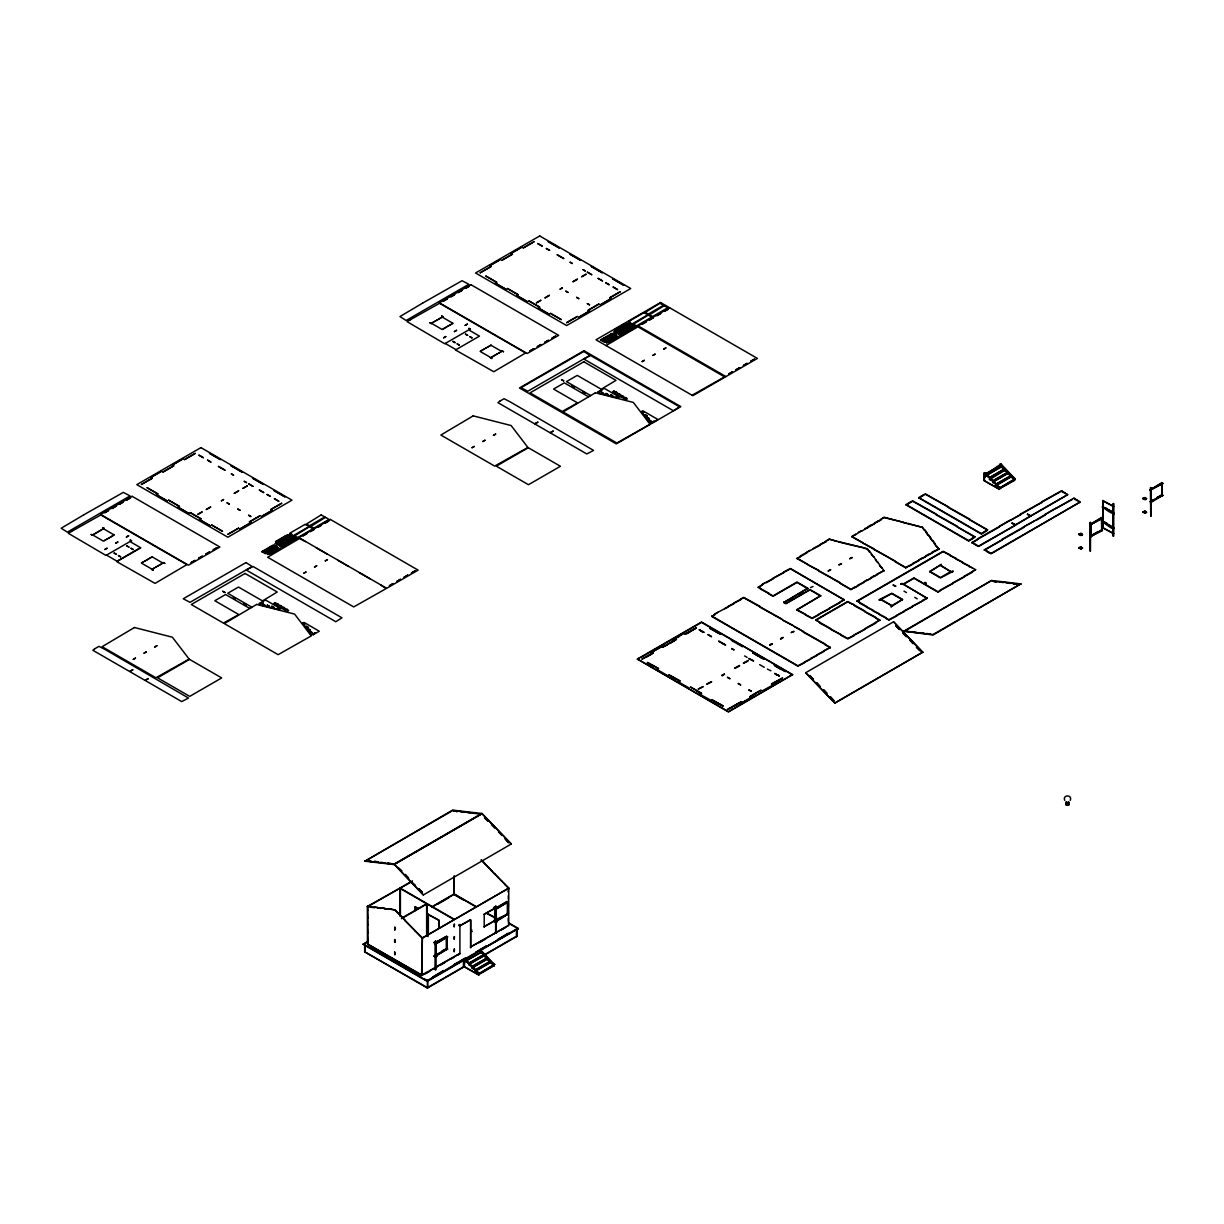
<?xml version="1.0" encoding="UTF-8"?>
<svg xmlns="http://www.w3.org/2000/svg" width="1224" height="1224" viewBox="0 0 1224 1224"><rect width="100%" height="100%" fill="white"/><g stroke="black" fill="none" stroke-linecap="round" stroke-linejoin="round"><path stroke-width="1.5" d="M374.59 907.458L367.338 906.449L367.46 943.995L421.913 975.421L422.357 937.829L415.227 930.944M516.605 935.289L516.605 936.544L516.605 928.71L516.926 936.345L484.796 954.904M840.414 582.838L797.038 558.542L807.06 552.758M800.266 555.926L819.958 545.307M807.809 564.754L818.887 570.415M813.18 548.474L826.414 541.574M822.865 543.257L829.382 538.988L837.139 541.574M818.565 570.965L829.321 576.81M838.731 541.957L846.671 543.93M848.247 544.328L862.721 547.618M840.092 583.389L850.848 589.601L864.404 582.15M851.873 536.785L855.438 534.368L851.873 536.785L895.249 561.082M850.848 589.601L854.398 587.183M858.33 532.318L861.895 530.635L855.438 534.735M857.626 585.317L870.861 578.417M874.808 523.551L861.895 531.017M862.645 542.997L873.722 548.658M864.787 528.584L868.351 527.284M867.311 580.099L877.317 574.699M867.311 548.658L869.346 551.794L867.311 548.658L829.382 539.371M871.396 554.533L873.86 557.18L871.396 554.166M871.243 525.234L881.249 519.833M873.768 576.366L884.065 570.568L876.996 574.133M875.481 560.041L877.945 562.688L875.481 559.659M877.7 521.5L884.218 517.232L903.266 522.327M879.566 565.534L882.03 568.181L879.566 565.167M873.401 549.209L884.156 555.053M903.082 522.572L922.146 527.284L926.644 532.685M894.928 561.632L905.684 567.844L919.239 560.393M905.684 567.844L909.233 565.427M912.461 563.56L925.696 556.66M922.146 558.343L932.153 552.942M922.146 527.284L907.856 523.367M924.196 530.038L922.146 526.917M930.73 538.178L926.231 532.409M928.603 554.61L938.9 549.178L934.402 543.41M934.815 543.686L930.316 537.917M935.059 550.892L938.9 548.811M938.9 549.178L936.436 546.164M1066.655 805.178L1068.812 803.939A1.576 0.903 0 0 1 1068.384 805.163C1062.998 805.882 1069.96 801.858 1068.261 803.633A1.637 0.949 0 0 1 1066.073 803.372A1.637 0.949 0 0 1 1066.67 802.087M494.328 964.436L480.344 949.64L480.451 952.318L484 954.368L484 955.852L468.93 964.558M989.038 473.642L1001.079 466.681C1004.506 467.599 1005.791 472.51 1007.321 471.408M472.28 931.525L471.623 931.143M435.866 956.051L435.04 955.424M495.353 908.193L496.424 909.049L507.991 901.996L507.027 901.43L495.261 908.392L496.424 908.667M496.271 920.448L494.756 921.687L507.991 914.053C500.662 919.102 489.003 925.726 500.417 917.311M1066.181 802.409L1066.701 803.694L1066.181 803.005M1066.808 804.765L1067.389 805.361M1068.935 803.066L1068.598 802.271M1070.266 800.374C1072.744 794.452 1062.218 794.452 1064.696 800.374M1068.843 804.856L1068.231 805.132A1.576 0.903 0 0 1 1066.288 804.994L1066.15 805.01A1.576 0.903 0 0 1 1066.379 803.786L1066.731 803.326M411.708 881.969L415.426 885.319M418.501 889.037L422.234 892.388L418.945 888.578M498.428 831.892L501.84 835.426M508.312 842.693L505.359 838.685L508.847 842.173M827.057 693.197L823.66 689.663M826.613 693.671L823.339 689.846M830.025 697.206L833.743 700.556L830.469 696.747M909.952 640.06L913.471 643.319M916.424 647.312L920.157 650.663L916.868 646.853M511.295 843.994L423.366 894.958L394.266 864.312L482.072 813.623L511.295 843.994L481.828 813.486L452.62 810.104L364.92 861.222L394.143 864.588L482.072 813.623M401.931 870.891L398.213 867.541M404.899 874.9L408.617 878.251L405.343 874.426M387.763 908.805L394.694 910.013L401.809 916.898M405.221 920.433L401.61 916.807M423.366 894.958L394.266 864.312M437.947 965.797L459.903 953.496L421.591 975.62L422.357 937.829M484.49 817.938L488.223 821.289L484.933 817.464M491.421 824.731L495.032 828.357M481.093 860.12L491.62 870.539L484.612 863.379M507.991 891.806L508.756 887.951L491.298 870.723M805.667 672.756L834.89 703.127L805.667 672.756L893.581 621.792L922.804 652.147L834.89 703.127M809.6 675.985L813.333 679.335L810.043 675.526M816.408 683.053L819.82 686.587M816.852 682.594L820.141 686.404M893.581 621.792L922.697 652.438M896.014 626.091L899.732 629.442L896.458 625.632M902.822 633.175L906.219 636.709M903.266 632.701L906.54 636.526M913.028 643.778L909.738 639.968M404.899 920.616L415.426 931.036M492.17 934.861L470.337 947.101L508.649 925.359L508.756 887.951M924.763 582.563L925.13 583.312L925.222 582.532M925.772 583.236L925.772 583.817M1150.269 501.412L1151.233 502.345L1162.8 495.292L1161.836 494.726L1156.879 497.602M471.439 930.225L471.76 929.827M266.174 553.493C269.081 555.084 275.216 548.689 278.383 547.556L266.664 553.202M435.04 943L436.004 943.934L447.571 936.88L446.607 936.314L435.04 943L435.04 943.934M495.353 908.575L507.027 901.813L507.991 902.363M1102.38 518.502L1101.416 517.936L1089.666 524.989L1102.38 518.502L1101.416 517.568L1090.324 524.331M1112.922 514.08C1117.13 514.309 1107.98 509.261 1102.656 506.659C1111.101 514.998 1123.448 517.339 1102.105 506.966M1098.188 531.859L1089.666 537.045L1102.38 530.543L1101.416 529.61M1113.886 528.615L1113.886 527.697L1102.656 521.194C1103.635 522.036 1113.121 531.185 1113.886 527.697M920.203 650.633L916.745 647.129M421.913 938.303L508.649 888.226M442.522 317.276L441.13 317.704M452.635 323.105L451.886 323.916M103.765 528.936L102.372 529.365M113.878 534.766L113.128 535.577M140.515 547.663L117.06 561.204L106.519 555.115M491.222 345.382L489.814 345.811M501.335 351.227L500.57 352.022M152.465 557.042L151.057 557.471M162.578 562.887L161.828 563.683M669.605 307.729L638.132 325.89L725.939 376.579M606.018 345.566L637.842 326.808L724.577 376.885L692.096 395.26M305.495 541.605L299.467 538.499L267.643 557.241L353.721 606.936L386.203 588.56L380.817 585.087M316.251 547.817L327.007 554.028M337.778 560.24L348.534 566.452M359.29 572.664L370.061 578.875M806.723 552.208L809.951 550.341M819.636 544.757L822.865 542.89M826.093 541.023L829.199 539.233M797.038 558.542L800.603 556.492M762.261 584.368L784.079 572.511M773.017 578.156L790.429 568.839L844.239 599.913L790.429 568.471L783.758 571.945M769.039 593.242L758.283 587.413L764.419 583.114M758.283 587.413L762.583 584.919M766.178 582.853L773.338 578.707M714.587 614.111L734.278 603.493M727.5 606.66L740.734 599.76M733.956 602.927L743.641 597.71L781.952 619.084M740.413 599.209L743.641 597.343L760.425 606.66M637.413 659.048L701.551 622.022L792.586 674.577L728.448 711.97L637.413 659.048L728.448 711.603L792.586 674.577M804.551 662.689L797.895 666.162L711.817 616.468L717.815 612.245M637.413 659.415L639.127 658.053M640.779 657.472L701.551 622.389L739.204 644.13M711.817 616.468L714.908 614.678M727.821 607.211L724.593 608.711M760.104 588.836L773.017 595.92L797.023 582.058L807.779 588.27L783.788 602.499L807.779 588.27M969.775 540.411L968.704 541.039L905.959 504.823L910.595 502.513M908.116 503.202L912.752 501.274L957.505 526.366M910.274 501.962L912.752 500.907L936.115 514.019M660.945 647.068L651.398 652.208L662.49 646.18M684.002 633.389L672.925 639.785L683.681 633.206M868.015 526.718L871.243 524.866M874.471 523L877.7 521.133M880.928 519.267L884.034 517.477M905.959 504.823L908.438 503.752M982.505 533.434L981.419 534.062L918.689 497.847L923.324 495.536M920.846 496.225L925.466 494.297L970.234 519.404M923.003 494.986L925.466 493.93L948.707 506.981M651.398 652.208L662.49 645.813M918.689 497.847L921.167 496.791M679.397 636.419L672.925 639.418M642.034 659.231L653.126 653.203M674.638 640.412C639.54 660.532 694.345 628.616 670.033 643.442M685.088 634.384L696.165 627.989L686.939 633.68M642.034 658.864L653.126 652.836M685.088 634.001L696.165 627.989M646.976 656.753L651.581 654.09M666.958 645.216L663.561 646.44M702.148 631.813L699.287 629.779L703.907 632.456M647.419 662.704L658.497 668.732M709.828 627.927L720.921 634.323L709.828 628.294M699.287 629.779L703.907 632.089M984.081 473.137L984.938 473.275L984.938 477.375L984.081 473.137L984.081 480.604L999.258 489.355L999.58 488.055M999.794 464.08L999.794 467.798M984.938 477.375L985.595 472.892L999.58 487.688L995.372 485.255M985.687 474.453L986.345 475.57L1001.4 466.864L1000.972 464.003L1014.971 478.798M768.718 593.808L773.017 596.287L797.023 582.44L807.779 588.652M985.595 473.642L985.595 472.892M986.024 474.254L1000.972 464.003M986.024 473.52L1001.4 464.998M708.222 634.567L711.45 636.801M1001.737 465.564L1001.737 466.313M1001.079 464.814L1001.079 467.048L1004.629 469.098L989.573 477.804L986.559 475.692M1001.951 466.803L1004.093 468.042M707.9 634.751L711.45 636.434M986.238 475.876L989.573 477.437L1004.629 468.731M656.783 669.36L667.86 675.755M647.419 662.337L658.497 668.365M984.081 480.604L999.58 489.172M828.25 571.21L830.408 569.604M839.006 564.998L841.485 563.943M849.67 558.848L852.134 557.792M989.573 478.553L989.252 477.62M828.25 570.843L830.729 569.787M839.006 564.631L841.485 563.576M849.67 558.481L852.134 557.425M1004.965 469.297L1004.307 470.414L1008.194 472.648M990.751 477.865L1004.307 470.031L1007.857 472.082L1007.857 473.581L992.802 482.271M1007.857 472.464L992.802 481.154L989.466 479.609L1005.179 470.154M989.466 479.227L992.802 480.787L1007.857 472.082M992.802 481.904L992.802 480.787M993.98 481.216L1007.536 473.397L1011.085 475.447L1011.085 476.932L996.03 485.637L996.03 484.138L1011.085 475.447M791.637 598.842L789.159 600.265L791.637 599.209M799.93 593.686L802.393 592.63L800.251 594.237M810.548 587.551L813.027 586.495M992.695 482.593L996.03 484.138M1008.408 473.52L1010.55 474.759M718.763 641.407L725.541 644.941L721.992 643.258M799.93 594.053L802.393 592.63M783.788 602.132L785.93 603.371L809.936 589.524L820.692 595.736L796.702 609.965L820.692 595.736M783.788 602.499L785.93 603.753L809.936 589.892L820.692 596.103M760.104 607.211L803.48 631.508M1011.085 475.815L995.709 484.322M1011.422 475.998L1007.536 473.764L1007.536 472.28M997.208 484.566L1010.764 476.748L1014.635 478.982L1000.651 464.202M999.258 488.606L995.387 486.004L999.258 487.871M1011.743 476.564L1015.293 478.982L998.6 488.621L1015.293 478.615M668.947 675.128L680.024 681.156M731.355 640.351L742.478 646.777M999.258 489.355L999.58 487.427M999.258 488.988L1014.314 480.282L1014.314 479.165M935.794 514.585L974.839 536.755L971.611 538.606M948.386 507.532L987.554 529.778L984.326 531.644M739.204 643.763L792.586 674.944M731.677 648.49L734.155 649.913L731.677 648.858M364.92 861.222L452.727 810.533L478.018 813.822M367.338 860.732L371.193 861.344L367.46 861.145M453.752 810.839L457.271 811.65L454.15 810.609M453.874 811.252L457.149 811.237M678.295 681.783L689.387 688.179M668.947 674.761L680.024 680.789M796.702 609.583L805.621 614.372M796.702 609.965L812.078 618.089L829.612 608.711M374.468 861.329L378.002 862.14M460.561 811.619L464.401 812.246M374.146 861.512L377.879 861.711M864.083 581.584L867.311 579.732M870.539 577.866L873.768 575.999M854.719 587.734L857.947 585.883M380.955 862.293L384.795 862.92M783.161 620.522L792.708 625.296M470.766 812.797L467.369 812.415M805.3 614.922L812.078 618.472L818.856 614.922M690.78 687.001L701.551 693.58M744.59 655.942L747.068 657.365M387.763 863.088L391.603 863.7L387.886 863.501M818.535 614.372L840.368 602.514M829.291 608.16L844.239 599.913M840.031 601.963L844.239 599.531M752.867 652.774L763.96 659.17L752.867 652.774L757.488 655.804M769.789 644.742L772.268 643.686L770.11 645.293M780.56 638.53L783.023 637.474L780.881 639.081M791.316 632.686L793.795 631.63M769.789 645.109L772.268 643.686M780.56 638.897L783.023 637.474M791.316 632.318L793.795 631.263M918.918 559.842L922.146 557.976M925.375 556.109L928.603 554.243M931.831 552.376L935.059 550.509M748.889 658.803L753.525 661.098M830.652 628.585L815.704 619.971L847.666 601.519L854.444 605.054M909.554 565.993L912.783 564.126M815.704 620.338L847.666 601.887L851.981 603.998M364.813 860.809L394.036 864.175L481.828 813.486M698.323 688.867L702.943 686.939M706.921 684.262L711.557 681.967M721.992 675.204L724.47 674.149L722.313 675.755M738.087 666.652L734.905 668.12L739.526 665.81M746.701 661.679L743.504 663.148L748.139 660.853M698.323 689.234L702.943 686.572M706.921 683.895L711.557 681.6M721.992 675.572L724.47 674.149M734.905 668.12L739.526 665.443M743.504 663.148L748.139 660.47M748.889 658.42L753.525 660.715M866.638 606.492L857.091 600.969L943.169 551.274L949.824 554.747M819.697 623.016L841.408 634.797M857.091 601.351L943.169 551.642L956.281 558.465M727.699 677.255L729.841 678.861M699.822 694.207L710.899 700.235M690.458 687.184L701.551 693.212M859.86 603.325L873.094 610.225M969.454 539.861L974.074 537.933M973.753 537.367L974.839 536.755M727.377 677.438L729.841 678.494M763.96 658.803L760.563 657.579M905.959 504.441L968.704 540.656L971.933 539.172M982.184 532.884L986.804 530.956M986.483 530.39L987.554 529.778M918.689 497.464L981.419 533.695L984.647 532.195M893.214 585.302L895.693 586.357M759.645 664.632L764.281 667.309M893.214 584.934L895.693 585.99M977.272 539.034L1042.159 502.314M998.799 526.611L1009.555 520.399M1020.265 514.202L1060.015 492.017M1041.838 501.748L1061.422 490.824L1062.493 491.436M976.523 544.802L971.902 542.507L999.121 527.162M900.65 584.368L902.363 583.756M971.902 542.875L977.594 539.585M1020.587 514.769L1009.876 520.582M900.65 584.001L902.363 583.374M971.902 542.507L974.365 543.563M903.22 584.123L927.226 598.352L903.22 584.123L913.991 577.912L937.982 591.773L953.052 583.45M903.22 584.506L913.991 578.279L937.982 592.141L940.139 590.901M1061.422 490.824L1064.65 492.691M1062.172 492.002L1063.58 492.063M880.898 599.133L879.184 600.127L880.898 599.5M941.317 564.249L929.704 571.7L940.46 577.912L953.052 571.394L951.645 572.205L940.46 565.121L929.704 571.7M949.503 555.298L962.737 562.198M1012.034 523.061L1015.583 524.744L1030.654 516.038L1015.583 525.111L1012.034 523.061L1015.262 525.295L978.68 546.042L974.044 544.129M1030.654 516.421L1027.426 514.172L1030.975 515.855L1067.558 494.741L1030.975 515.855M794.254 626.55L824.991 643.931M803.158 632.074L830.377 647.404L817.142 654.687M852.302 603.814L865.077 611.189M892.633 605.895L890.904 606.89L902.532 599.439L891.761 593.227L879.184 599.745M854.123 605.62L875.849 617.416M881.005 599.439L891.761 593.594L902.532 599.806M1064.329 492.874L1066.808 494.297M1064.329 493.241L1065.721 493.303M738.454 683.466L740.612 685.073M1067.558 495.108L1066.808 493.93M976.201 545.369L978.68 546.424L1015.262 525.295M711.986 699.99L723.063 706.019L713.516 700.878M830.331 629.151L847.865 638.53L865.077 629.335M866.317 607.043L879.551 613.943M738.133 683.65L740.612 684.706M767.341 669.084L770.891 670.752M774.394 665.198L785.471 671.593L774.394 665.565M903.985 591.146L906.449 592.569M955.959 559.031L969.194 565.916M1001.905 539.356L1034.509 520.904L1023.417 526.932M1044.944 514.508L1073.892 498.168L1074.963 498.795M988.992 552.146L984.356 549.851L1023.738 527.483M1034.509 520.904L1055.7 508.297M872.773 610.776L886.008 617.676M984.356 550.234L1002.226 539.922M1036.04 520.384L1045.265 515.059M1072.27 499.484L1056.021 508.48M367.46 906.862L412.488 880.867M411.157 882.014L367.659 906.265M984.356 549.851L986.835 550.907M774.716 673.338L779.336 676L774.716 673.705M880.576 598.949L891.761 605.651L902.532 599.439M929.704 571.333L940.46 577.544L951.216 571.333M367.338 906.449L371.071 906.663M1073.892 498.168L1077.12 500.035M864.756 611.755L879.826 620.078L864.756 628.784M1074.641 499.346L1079.262 501.274M951.323 572.006L953.052 571.011M748.889 690.229L751.368 690.917M962.416 562.749L975.65 569.65L963.594 576.611M986.513 551.473L991.134 553.401L1080.027 502.085L991.134 553.768L988.671 552.712M367.781 906.678L368.103 910.442M841.087 635.363L847.865 638.897L854.321 635.547M1076.799 500.585L1078.191 500.647M400.064 892.893L399.743 895.555M374.146 907.229L381.398 908.254M779.336 675.633L776.154 674.531M914.741 597.358L917.22 598.781M879.23 614.509L888.915 619.726L904.459 611.495M711.817 616.085L797.895 665.795L811.007 658.971M804.229 662.138L817.464 655.238M810.686 658.405L823.92 651.505M823.599 650.954L830.377 647.404M854 634.996L875.849 623.123M875.512 622.572L879.826 620.078M739.526 702.714C704.427 722.848 759.217 690.933 734.92 705.758M754.902 694.222C738.133 703.219 770.63 684.139 757.977 692.447M771.487 684.262L782.564 678.234M749.96 696.686L761.053 690.29M771.487 683.895L782.564 677.866M968.873 566.482L972.422 567.783M380.955 908.024L388.207 909.034M731.845 707.533L728.448 708.742M773.354 683.573L777.959 680.911M367.781 910.625L368.103 917.893M740.612 703.341L751.827 697.236L740.933 703.892M762.2 690.872L773.216 684.889M740.612 703.708L751.827 697.236M896.764 615.182L912.155 607.043M904.138 610.929L922.911 600.831M911.834 606.492L927.226 598.352M922.59 600.28L927.226 597.985M939.818 590.335L963.915 577.162M952.731 582.884L972.529 572.205M972.208 571.639L975.65 569.65M885.686 618.227L888.915 620.094L897.1 615.749M391.16 909.202L395.015 909.814L422.035 938.028M399.743 905.469L399.743 907.963M1102.763 500.631L1113.626 506.537L1102.763 500.631L1102.763 527.728L1113.626 533.618L1102.763 527.728M367.781 918.092L368.103 925.359M453.874 879.199L454.196 894.285M367.781 925.543L368.103 932.81M1105.119 507.715L1107.276 508.954M1113.09 503.615L1113.412 536.357L1113.733 503.615M415.135 910.595L415.135 906.908L418.532 908.483M402.681 917.602L426.641 903.756L426.641 935.916M401.396 918.704L426.962 903.939L426.962 936.1M1109.434 510.194L1111.576 511.448M1090.003 522.526L1090.324 551.167L1090.645 522.526M1150.422 487.672L1150.744 516.314L1151.065 487.672M367.781 932.994L368.103 940.261M903.786 631.186L991.593 580.497L1020.816 583.863L933.116 634.981L903.786 631.186L933.009 634.552L1020.816 583.863M903.893 631.599L991.593 580.497M1161.836 482.684L1150.086 490.12L1162.8 483.618L1161.836 482.684L1162.157 495.659L1162.157 483.235L1160.75 484.046M365.318 951.813L364.66 944.362L364.66 951.813L427.727 987.845L427.727 981.633L363.161 944.362L368.118 941.118M363.161 944.362L368.118 941.501M992.725 581.216L996.566 581.844L993.123 580.987M1096.031 521.409L1090.003 524.897L1102.38 518.119M1096.352 521.225L1101.738 518.119L1101.738 530.543L1101.416 517.568M1153.543 488.208L1150.162 489.829L1161.836 483.052L1162.8 483.618M1154.293 487.779L1157.843 485.729M1158.608 485.285L1160 484.474M906.311 631.11L910.166 631.722M1162.8 483.235L1150.422 490.013L1151.233 489.921M395.015 929.827L394.694 927.149M394.694 930.041L395.015 927.348M427.298 908.728L427.298 911.207M367.46 943.995L421.913 975.054M433.112 906.081L454.196 893.918L476.044 906.525M1113.412 513.239L1112.922 513.713M367.781 944.178L367.781 940.445M431.904 907.168L454.517 894.101M438.054 903.985L448.81 897.773M1078.711 534.582L1080.746 533.404L1082.475 534.398L1081.067 535.577L1078.711 534.215L1081.282 533.343M364.982 946.657L364.982 944.546M1078.711 534.215L1081.067 535.209L1082.475 534.398M1102.105 521.883L1114.07 528.232L1112.922 528.248M1142.757 498.765L1144.792 497.587L1146.521 498.581L1145.129 499.759L1142.757 498.398L1145.343 497.525M1142.757 498.398L1145.129 499.392L1146.521 498.581M913.119 631.89L916.975 632.517M999.534 582.012L1003.374 582.624M364.982 949.151L364.982 947.039M1105.119 522.25L1107.276 523.49M428.048 936.528L428.048 914.359L439.125 920.387L439.125 927.777M920.05 633.099L923.768 633.298M1006.342 582.792L1010.183 583.42M1098.112 531.522L1089.727 536.372L1090.813 537.229M1100.33 530.604L1099.259 531.598M1153.574 499.882L1150.162 501.886L1162.8 495.292M1157.522 497.587L1161.836 495.108L1162.8 495.659M919.928 632.67L923.661 632.885M1090.645 536.204L1101.738 530.176M1151.065 501.32L1162.157 495.292M1102.38 530.176L1090.324 536.387M395.015 942.128L394.694 939.466M427.298 921.014L427.298 923.493M926.736 633.466L930.577 634.078M1013.258 583.986L1020.923 584.276M380.266 953.374L377.145 951.201L388.36 957.673M1078.711 548.123L1080.746 546.944L1082.475 547.939L1081.067 549.117L1078.711 547.755L1081.282 546.883M1113.412 527.789L1112.448 527.972M1016.547 583.97L1013.135 583.573M1078.711 547.755L1081.067 548.75L1082.475 547.939M1142.757 512.305L1144.792 511.127L1146.521 512.122L1145.129 513.3L1142.757 511.938L1145.343 511.066M1142.757 511.938L1145.129 512.933L1146.521 512.122M428.048 914.359L439.125 920.387M395.015 954.552L394.694 951.874M427.298 933.422L427.298 935.916M377.145 951.201L388.36 957.306M389.308 956.969L398.534 962.294M476.044 906.908L453.874 894.101M834.998 702.851L922.804 652.147M454.517 924.304L454.196 926.996L454.196 924.105M508.312 895.723L508.312 899.074M458.709 925.222L460.117 924.426L458.709 925.604M470.337 919.76L459.566 925.971L470.659 919.943L470.659 947.651L470.659 919.943M493.578 907.458L496.164 906.586M435.193 969.745L435.53 941.103L435.851 969.745M495.628 906.433L496.271 932.994M447.571 936.88L435.53 943.842L434.015 942.465L435.851 941.287M496.271 906.433L494.113 908.147M435.744 941.853L434.336 943.031L435.744 942.22M496.164 906.969L494.756 907.78L494.649 920.632L483.893 926.843L500.57 917.587M398.733 963.655C432.837 983.316 377.298 951.308 407.898 969.331M436.738 941.639L446.286 936.498L446.286 948.937M493.119 909.095L483.893 914.42L494.97 908.392L494.649 920.632M494.756 908.147L496.164 907.336M447.571 937.247L446.607 936.697L434.857 943.383L441.221 940.17M441.543 939.986L446.928 936.88L446.928 949.304L446.607 936.314M495.628 908.759L498.734 906.969M499.499 906.525L505.191 903.236M505.956 902.807L507.348 901.996L507.348 914.42L502.069 916.73M507.991 901.996L495.95 908.958L494.435 907.581L496.271 908.759M508.312 903.174L508.312 906.525M454.517 936.727L454.196 939.389L454.196 936.544M508.312 910.625L508.312 913.991M441.65 951.232L444.955 949.319M410.836 969.408L420.046 974.732M435.193 954.949L436.922 956.082L435.53 957.26L434.015 956.005L440.15 952.838M445.536 949.365L441.221 952.226M435.851 955.332L434.336 956.571L447.571 948.937L436.004 955.975M435.851 954.949L446.928 948.937M496.271 920.066L507.348 914.053M436.922 956.082L435.53 956.877L434.015 956.005M497.342 921.198L494.435 921.504L495.95 922.376L497.342 921.565L495.842 920.326M454.517 949.151L454.196 951.813L454.196 948.967M508.312 918.092L508.312 921.442M421.591 975.237L428.002 971.535M429.44 970.709L437.136 966.639L433.908 968.873M496.271 932.122L493.043 934.356L508.649 925.359M425.462 973.753L429.762 971.259M440.533 965.048L444.832 962.569M451.289 958.836L454.15 957.183M457.745 955.118L459.903 953.863L459.903 926.155M479.273 942.694L485.714 938.961M500.891 930.194L505.191 927.716M443.868 970.709L432.776 977.104L443.547 970.525M454.303 964.68L465.38 958.285L459.229 962.202M486.907 945.861L475.769 952.287L486.586 945.662M508.419 933.438L497.342 939.833L508.098 933.239M454.303 964.313L465.38 958.285M433.097 977.288L427.406 980.577L423.871 978.542M436.172 975.513L439.248 973.738M443.868 971.076L454.624 964.497M480.726 949.793L485.362 947.116M486.907 946.229L516.926 928.894M464.952 959.279L427.298 981.021L363.161 943.995M464.952 958.897L518.333 928.465L465.38 959.157L465.701 960.825M427.298 981.388L464.952 959.647L464.952 958.53L478.936 973.309L475.065 970.326M464.952 959.647L464.309 966.731L427.406 988.043L427.406 980.21L427.406 981.449M516.605 929.949L516.605 928.71M465.059 960.09L465.701 959.341M481.093 951.201L481.093 951.935M466.895 960.151L480.772 952.501L465.701 961.207M465.931 961.33L468.93 963.059L484 954.368M481.307 952.44L483.465 954.062L480.451 952.318M483.465 953.68L484 954.735L468.93 963.441L465.931 961.697M516.605 932.443L516.605 930.316M463.452 958.774L463.452 966.241L478.936 974.809L478.936 973.692M468.93 964.175L468.93 963.059M427.406 987.661L463.988 966.547L463.988 959.096M484.322 954.919L483.679 956.036L487.55 958.285M486.066 953.802L516.283 936.345M470.123 963.502L483.679 955.669L487.228 957.719L487.443 959.341M468.823 964.864L472.158 966.424L487.228 957.719M484.536 955.791L486.693 957.03M471.515 967.159L472.158 966.424M487.228 958.086L471.837 966.608M473.351 966.853L486.907 959.019L490.457 961.069L490.457 962.569L475.386 971.259M472.158 967.909L487.228 959.218M490.457 961.452L475.386 970.142L472.372 968.031M490.457 961.069L475.386 969.775L472.051 968.215M489.921 960.396L487.764 959.142M490.778 961.636L486.907 959.402L486.907 957.902M476.58 970.204L490.136 962.385L494.006 964.619L480.022 950.574M478.615 974.243L474.744 971.642L478.615 973.493M491.099 962.186L494.649 964.619L477.972 974.243L494.649 964.237M492.079 963.869L490.136 962.753M478.936 974.809L478.936 973.065M491.849 966.608L478.293 974.426L478.293 973.309M478.615 974.625L493.685 965.92L493.364 964.619L493.685 965.92M1113.748 514.141L1113.886 513.147M1150.744 501.503L1151.233 501.962M1067.879 805.377L1067.879 804.596M495.95 933.055L495.95 906.25M1067.864 803.633L1067.481 803.694A1.561 0.903 1 0 1 1065.966 802.546L1066.043 802.577M495.858 908.208L496.592 920.264M1003.252 582.211L993.169 581.446M1004.491 582.379L1011.804 583.221M374.468 907.045L377.879 907.443M381.276 907.841L384.688 908.223M388.084 908.621L391.481 909.019M370.872 907.259L374.269 907.657M377.665 908.04L381.077 908.438M384.474 908.835L387.886 909.218M497.342 921.565L495.276 920.723L496.424 921.091M884.218 517.614L896.917 520.751M898.324 521.011L906.449 523.107M864.129 548.245L867.311 549.041M1068.812 802.439L1068.843 802.454A1.637 0.949 0 0 1 1068.292 803.724L1068.261 802.118M1066.701 805.208L1066.119 803.357M1150.744 489.447L1151.386 501.503M1145.021 498.092L1146.521 498.948M1145.021 511.632L1146.521 512.504M1066.486 494.113L1067.558 494.741M1078.941 501.457L1080.027 502.085M1078.941 501.825L1080.027 502.452M1102.105 521.516L1112.876 527.728M1011.422 476.748L1015.293 478.982M1013.992 478.982L1014.635 480.481L1014.971 479.165M1101.416 529.992L1102.38 530.543M1014.314 480.282L998.937 488.804L998.937 487.688M1080.96 533.894L1082.475 534.766M995.387 486.004L999.258 488.238M1027.426 514.172L1030.654 516.038M1080.96 547.449L1082.475 548.321M969.913 519.955L987.554 530.145M957.183 526.932L974.839 537.122M940.46 565.488L951.645 572.205M851.873 536.418L862.645 542.63M884.478 555.237L905.684 567.477M440.043 318.332L438.972 318.944M450.814 324.544L449.728 325.156M488.743 346.438L487.657 347.065M499.499 352.65L498.428 353.277M437.901 319.571L436.815 320.183M448.657 325.783L447.586 326.41M486.586 347.677L485.515 348.305M497.342 353.889L496.271 354.516M435.744 320.81L434.673 321.438M446.5 327.022L445.429 327.649M484.444 348.917L483.358 349.544M495.2 355.144L494.113 355.756M433.587 322.05L432.516 322.677M444.358 328.262L443.272 328.889M482.287 350.171L481.216 350.783M493.043 356.383L491.972 356.995M445.261 343.454L455.818 349.544M881.005 599.806L891.761 605.651M797.038 558.175L807.809 564.386M829.643 576.994L850.848 589.234M857.091 600.969L860.181 602.759M875.512 617.967L879.826 620.446M815.704 619.971L820.019 622.45M758.283 587.03L760.425 588.27M824.67 644.497L830.377 647.787M711.374 629.182L719.054 633.619M775.924 666.453L780.545 669.115M718.763 641.024L725.541 644.941M748.889 689.862L751.368 691.285M711.986 699.608L723.063 706.019M648.949 663.592L653.57 666.254M672.022 676.903L676.627 679.58M696.609 691.116L701.23 693.396M101.301 529.992L100.215 530.604M112.057 536.204L110.986 536.816M149.986 558.098L148.915 558.725M160.742 564.31L159.671 564.937M99.144 531.231L98.073 531.843M109.9 537.443L108.829 538.055M147.829 559.337L146.758 559.965M158.6 565.549L157.513 566.177M96.987 532.471L95.916 533.098M107.758 538.682L106.672 539.31M145.687 560.577L144.6 561.204M156.442 566.788L155.371 567.416M94.845 533.71L93.758 534.337M105.601 539.922L104.53 540.549M143.529 561.831L142.458 562.443M154.285 568.043L153.214 568.655M508.312 888.41L422.234 938.12M507.348 902.363L507.027 901.43M507.027 913.486L508.312 914.359M507.027 913.854L507.991 914.42M508.465 922.774L518.333 928.465M508.465 923.141L518.333 928.832M494.481 917.174L486.8 913.119M495.705 918.26L486.479 913.303M463.422 899.992L454.196 894.668L454.196 875.65M454.196 919.285L400.386 888.226L400.386 914.588M453.874 919.469L400.064 888.41L400.064 916.424M415.135 906.908L418.21 908.682M490.778 962.385L494.649 964.619M435.423 941.654L437.243 942.847L435.423 942.036M446.607 948.371L447.571 948.937M446.607 948.738L447.571 949.304M434.015 942.465L436.172 943.459L436.172 955.148M474.744 971.642L478.615 973.876M463.452 966.241L478.615 974.993M367.781 944.546L378.553 950.757M371.071 948.064L374.1 949.809M383.372 955.164L388.039 957.489M389.569 958.744L397.203 963.15M409.428 970.204L420.658 976.691M364.66 951.813L427.406 988.043M985.259 473.076L999.258 487.626M896.335 625.908L899.732 629.442M896.136 625.816L899.533 629.35M916.546 647.037L919.958 650.571M809.921 675.801L813.333 679.335M830.346 697.022L833.743 700.556M809.722 675.709L813.134 679.244M830.147 696.93L833.544 700.465M484.612 817.663L488.223 821.289M505.038 838.868L508.649 842.51M481.414 859.936L484.826 863.471M495.032 874.074L498.428 877.623M501.84 881.158L505.237 884.692M491.421 870.448L494.833 873.982M498.229 877.531L501.626 881.066M505.038 884.6L508.434 888.134M405.022 874.609L408.617 878.251M418.623 888.762L422.234 892.388M478.615 973.248L464.63 959.463M924.61 529.564L926.644 532.302M928.695 535.056L930.73 537.81M932.78 540.564L934.815 543.303M926.231 532.777L928.266 535.531M930.316 538.285L932.351 541.039M934.402 543.777L936.436 546.531M869.774 551.305L871.809 554.441M873.86 556.813L875.894 559.934M877.945 562.306L879.98 565.442M882.03 567.814L884.065 570.935M1150.744 487.489L1150.744 516.314M1113.412 503.431L1113.412 536.357M1103.084 500.448L1103.084 527.529M1090.966 524.713L1090.966 536.387M1090.324 522.342L1090.324 551.167M1013.028 478.048L1010.764 477.115L1010.764 475.631M986.345 473.703L986.345 475.57M984.402 472.954L984.402 480.405M516.605 932.81L516.605 934.922M495.628 906.28L495.628 932.994M494.328 964.803L494.006 966.103L494.006 964.986M484.214 914.603L484.214 927.027M480.665 950.206L480.772 952.501M438.804 920.57L438.804 927.96M435.53 941.103L435.53 969.561M428.369 914.175L428.369 934.493M415.456 906.709L415.456 910.411M394.694 952.257L394.694 954.735M364.982 949.518L364.982 951.629M1068.873 802.164A1.607 0.933 0 0 1 1068.277 803.434A1.607 0.933 0 0 1 1066.089 803.097A1.607 0.933 0 0 1 1066.685 801.827M394.694 939.833L394.694 942.312L394.694 939.833M267.765 554.457L271.866 553.508L280.158 548.352L267.827 554.365M274.36 545.307L262.594 552.269L261.63 551.703L273.197 545.032L274.36 545.307M275.92 545.919L264.139 552.881L263.175 552.33L274.742 545.644L275.92 545.919M277.251 546.73L265.486 553.692L264.522 553.126L276.089 546.455L277.251 546.73M288.237 535.194L276.471 542.14L275.507 541.589L287.074 534.903L288.237 535.194M604.748 342.001L608.848 341.052L617.141 335.896L604.824 341.909M606.523 342.797L610.623 341.848L618.916 336.692L606.523 342.797M613.117 333.647L601.351 340.609L600.387 340.043L611.954 333.372L613.117 333.647M614.662 334.259L602.897 341.221L601.933 340.67L613.499 333.984L614.662 334.259M616.009 335.07L604.243 342.032L603.279 341.465L614.846 334.795L616.009 335.07M626.994 323.534L615.228 330.495L614.264 329.929L625.831 323.243L626.994 323.534M134.441 627.514L102.112 646.7L155.907 677.759L189.139 659.093L172.37 637.199L134.441 627.514M256.658 604.427L224.329 623.613L278.139 654.672L311.279 635.899L294.602 614.096L256.658 604.427M473.198 415.854L440.869 435.04L494.664 466.099L527.881 447.433L511.127 425.539L473.198 415.854M595.415 392.766L563.086 411.952L616.881 443.012L650.036 424.238L633.343 402.436L595.415 392.766M422.555 303.154L399.957 316.572L406.093 320.489L468.823 284.274L462.045 280.724L422.555 303.154M539.707 235.957L475.57 272.983L566.605 325.553L630.743 288.512L539.707 235.957M500.325 259.565L489.554 265.776L500.325 259.565M521.837 247.141L511.081 253.353L521.837 247.141M490.962 266.587L480.206 272.799L490.962 266.587M512.489 254.164L501.718 260.375L512.489 254.164M534.001 241.74L523.245 247.952L534.001 241.74M537.764 243.545L542.079 246.024L537.764 243.545M410.3 319.785L407.072 321.652L444.725 343.76L468.731 329.914L479.487 336.126L455.496 349.972L493.792 371.729L525.632 352.971L439.538 303.277L410.3 319.785M470.858 284.641L439.385 302.818L527.192 353.507L558.664 335.345L470.858 284.641M485.897 276.089L496.669 282.3L485.897 276.089M447.25 298.885L443.578 301.012L447.25 298.885M454.578 294.663L450.922 296.774L454.578 294.663M461.907 290.425L458.25 292.551L461.907 290.425M469.236 286.202L465.579 288.313L469.236 286.202M548.321 241.679L559.077 247.891L548.321 241.679M83.798 514.814L61.2 528.232L67.335 532.149L130.065 495.919L123.287 492.385L83.798 514.814M200.95 447.617L136.813 484.643L227.848 537.198L291.985 500.172L200.95 447.617M546.378 248.518L549.607 250.369L546.378 248.518M161.568 471.225L150.812 477.437L161.568 471.225M183.095 458.801L172.324 465.013L183.095 458.801M152.204 478.247L141.448 484.459L152.204 478.247M173.732 465.824L162.96 472.036L173.732 465.824M195.243 453.4L184.487 459.612L195.243 453.4M495.261 283.111L506.032 289.323L495.261 283.111M199.007 455.206L203.322 457.684L199.007 455.206M429.93 322.799L431.338 323.61L429.93 322.799M441.665 316.022L443.057 316.832L441.665 316.022M132.1 496.301L100.628 514.478L188.435 565.167L219.907 547.006L132.1 496.301M442.201 317.077L431.445 323.304L442.201 329.516L452.957 323.304L442.201 317.077M71.543 531.446L68.314 533.312L105.968 555.421L129.974 541.574L140.729 547.786L116.739 561.632L155.05 583.389L186.874 564.631L100.781 514.937L71.543 531.446M147.155 487.749L157.911 493.961L147.155 487.749M108.492 510.546L104.836 512.672L108.492 510.546M115.821 506.323L112.164 508.434L115.821 506.323M123.15 502.085L119.493 504.212L123.15 502.085M130.478 497.862L126.822 499.973L130.478 497.862M209.564 453.339L220.32 459.551L209.564 453.339M557.241 254.791L563.698 258.509L557.241 254.791M207.621 460.163L210.849 462.029L207.621 460.163M507.424 288.512L518.18 294.739L507.424 288.512M569.833 254.102L580.65 260.345L569.833 254.102M156.504 494.771L167.275 500.983L156.504 494.771M91.173 534.46L92.58 535.271L91.173 534.46M102.908 527.682L104.3 528.493L102.908 527.682M103.443 528.737L92.687 534.949L103.443 541.161L114.199 534.949L103.443 528.737M570.154 262.242L572.312 263.481L570.154 262.242M218.484 466.451L224.941 470.169L218.484 466.451M445.796 336.569L443.654 337.809L445.796 336.569M456.567 330.342L454.41 331.597L456.567 330.342M467.323 324.13L465.181 325.385L467.323 324.13M516.788 295.535L527.544 301.747L516.788 295.535M168.667 500.172L179.423 506.384L168.667 500.172M231.076 465.763L241.893 472.005L231.076 465.763M468.945 328.43L470.337 329.225L468.945 328.43M452.911 341.404L455.053 342.643L452.911 341.404M465.502 334.137L467.644 335.376L465.502 334.137M528.952 300.951L539.707 307.163L528.952 300.951M583.068 269.693L585.225 270.932L583.068 269.693M231.397 473.902L233.555 475.142L231.397 473.902M457.21 343.898L459.367 345.137L457.21 343.898M469.802 336.615L471.959 337.87L469.802 336.615M591.36 266.526L602.116 272.738L591.36 266.526M107.039 548.23L104.897 549.469L107.039 548.23M117.81 542.003L115.653 543.257L117.81 542.003M128.566 535.791L126.424 537.03L128.566 535.791M178.031 507.195L188.787 513.407L178.031 507.195M587.367 272.187L591.682 274.666L587.367 272.187M540.779 300.324L536.479 302.802L540.779 300.324M549.392 295.351L545.093 297.845L549.392 295.351M562.306 287.9L560.148 289.139L562.306 287.9M577.361 279.194L573.062 281.688L577.361 279.194M585.975 274.237L581.675 276.716L585.975 274.237M130.188 540.075L131.58 540.886L130.188 540.075M565.855 291.19L568.013 292.429L565.855 291.19M538.3 307.958L549.071 314.17L538.3 307.958M114.153 553.064L116.311 554.304L114.153 553.064M126.745 545.797L128.903 547.036L126.745 545.797M190.194 512.611L200.95 518.823L190.194 512.611M244.31 481.353L246.468 482.593L244.31 481.353M598.138 278.399L602.438 280.877L598.138 278.399M118.453 555.543L120.61 556.798L118.453 555.543M131.044 548.276L133.202 549.53L131.044 548.276M252.603 478.186L263.359 484.398L252.603 478.186M248.625 483.847L252.924 486.326L248.625 483.847M202.021 511.984L197.722 514.462L202.021 511.984M210.635 507.011L206.336 509.49L210.635 507.011M223.548 499.56L221.391 500.8L223.548 499.56M238.619 490.855L234.304 493.349L238.619 490.855M247.217 485.897L242.918 488.376L247.217 485.897M490.885 345.199L480.129 351.41L490.885 357.622L501.656 351.41L490.885 345.199M576.611 297.401L578.768 298.641L576.611 297.401M550.463 313.375L561.219 319.586L550.463 313.375M605.834 282.836L609.062 284.702L605.834 282.836M612.872 278.95L623.643 285.161L612.872 278.95M227.098 502.85L229.255 504.089L227.098 502.85M199.558 519.619L210.314 525.83L199.558 519.619M259.381 490.059L263.68 492.538L259.381 490.059M490.35 357.683L491.757 358.494L490.35 357.683M502.085 350.906L503.477 351.716L502.085 350.906M613.193 287.089L617.508 289.583L613.193 287.089M587.367 303.613L589.524 304.853L587.367 303.613M152.143 556.859L141.372 563.071L152.143 569.282L162.899 563.071L152.143 556.859M237.854 509.062L240.011 510.301L237.854 509.062M211.706 525.035L222.477 531.247L211.706 525.035M267.077 494.496L270.305 496.363L267.077 494.496M274.115 490.61L284.886 496.822L274.115 490.61M577.361 316.481L566.605 322.692L577.361 316.481M598.888 304.057L588.132 310.269L598.888 304.057M620.415 291.633L609.644 297.845L620.415 291.633M589.662 310.988L578.768 317.276L589.662 310.988M611.051 298.641L600.357 304.822L611.051 298.641M151.592 569.344L153 570.154L151.592 569.344M163.328 562.566L164.735 563.377L163.328 562.566M533.664 348.779L529.992 350.89L533.664 348.779M540.993 344.541L537.321 346.667L540.993 344.541M548.321 340.318L544.649 342.429L548.321 340.318M555.65 336.08L551.978 338.207L555.65 336.08M274.451 498.749L278.751 501.228L274.451 498.749M248.625 515.273L250.767 516.513L248.625 515.273M238.619 528.141L227.848 534.352L238.619 528.141M260.131 515.717L249.375 521.929L260.131 515.717M281.658 503.278L270.887 509.49L281.658 503.278M250.905 522.648L240.011 528.936L250.905 522.648M272.294 510.301L261.599 516.482L272.294 510.301M194.907 560.439L191.235 562.55L194.907 560.439M202.235 556.201L198.563 558.328L202.235 556.201M209.564 551.978L205.892 554.089L209.564 551.978M216.893 547.74L213.221 549.867L216.893 547.74M660.562 302.512L595.996 339.782L692.845 395.689L757.411 358.418L660.562 302.512M643.732 312.778L628.677 321.484L630.605 322.601L628.356 322.034L631.905 324.085L648.261 314.644L643.732 312.778M659.935 303.261L645.079 312.457L648.414 314.017L663.485 305.312L659.935 303.261M615.978 329.302L614.907 329.929L615.978 329.302M618.135 328.063L617.049 328.69L618.135 328.063M620.277 326.823L619.206 327.451L620.277 326.823M622.435 325.584L621.364 326.196L622.435 325.584M624.592 324.345L623.506 324.957L624.592 324.345M628.83 323.075L613.76 332.148L629.794 323.641L628.83 323.075M602.101 339.43L601.03 340.043L602.101 339.43M604.258 338.176L603.187 338.803L604.258 338.176M606.416 336.937L605.329 337.564L606.416 336.937M608.558 335.697L607.486 336.325L608.558 335.697M610.715 334.458L609.644 335.07L610.715 334.458M584.016 350.707L519.45 387.977L616.299 443.899L680.85 406.628L584.016 350.707M630.238 323.962L615.182 333.02L631.217 324.513L630.238 323.962M583.772 351.456L521.026 387.687L527.804 391.221L589.907 355.373L583.772 351.456M603.662 340.043L602.575 340.67L603.662 340.043M605.803 338.803L604.732 339.415L605.803 338.803M607.961 337.564L606.89 338.176L607.961 337.564M610.118 336.309L609.032 336.937L610.118 336.309M612.26 335.07L611.189 335.697L612.26 335.07M664.25 305.679L649.393 314.874L652.729 316.435L667.799 307.729L664.25 305.679M631.844 324.666L616.774 333.739L632.808 325.217L631.844 324.666M648.154 315.073L633.313 324.268L636.648 325.813L651.719 317.123L648.154 315.073M499.744 401.212L497.923 402.635L534.506 423.764L538.055 422.081L534.827 423.948L549.897 432.638L553.447 430.97L550.219 432.822L586.801 453.951L593.579 450.417L510.087 401.824L504.058 398.718L499.744 401.212M604.993 340.853L603.922 341.465L604.993 340.853M607.15 339.599L606.079 340.226L607.15 339.599M609.307 338.36L608.221 338.987L609.307 338.36M611.449 337.12L610.378 337.748L611.449 337.12M613.606 335.881L612.536 336.493L613.606 335.881M633.175 325.4L618.426 334.657L619.726 335.039L634.782 326.334L633.175 325.4M635.134 326.716L620.078 335.789L636.113 327.282L635.134 326.716M645.997 321.973L642.325 324.085L645.997 321.973M653.325 317.735L649.653 319.862L653.325 317.735M660.654 313.512L656.997 315.624L660.654 313.512M667.983 309.274L664.326 311.386L667.983 309.274M584.934 358.448L583.863 359.06L673.384 410.759L679.519 406.842L590.641 355.526L584.934 358.448M583.833 361.799L530.038 392.858L562.183 411.432L577.575 402.91L553.569 389.064L564.341 382.852L588.331 396.698L590.488 395.459L566.482 381.613L577.254 375.401L601.244 389.247L615.993 380.358L583.833 361.799M321.178 514.922L306.321 524.117L309.657 525.677L324.727 516.972L321.178 514.922M304.975 524.438L289.92 533.144L291.848 534.261L289.598 533.695L293.148 535.745L309.504 526.305L304.975 524.438M277.221 540.962L276.15 541.589L277.221 540.962M279.378 539.723L278.307 540.35L279.378 539.723M281.535 538.483L280.449 539.111L281.535 538.483M283.677 537.244L282.606 537.856L283.677 537.244M285.835 535.99L284.764 536.617L285.835 535.99M290.073 534.735L275.002 543.808L291.037 535.301L290.073 534.735M263.344 551.091L262.273 551.703L263.344 551.091M265.501 549.836L264.43 550.463L265.501 549.836M267.658 548.597L266.572 549.224L267.658 548.597M269.8 547.357L268.729 547.985L269.8 547.357M271.957 546.118L270.887 546.73L271.957 546.118M94.661 648.842L92.84 650.265L129.423 671.395L132.972 669.712L129.744 671.578L144.815 680.269L148.364 678.601L145.136 680.452L181.718 701.582L188.496 698.047L104.989 649.454L98.976 646.348L94.661 648.842M291.496 535.607L276.425 544.68L292.459 536.173L291.496 535.607M561.556 379.639L563.713 380.878L561.556 379.639M245.978 562.566L183.248 598.781L190.026 602.315L252.113 566.482L245.978 562.566M264.904 551.703L263.818 552.33L264.904 551.703M267.046 550.463L265.975 551.075L267.046 550.463M269.203 549.224L268.132 549.836L269.203 549.224M271.361 547.969L270.274 548.597L271.361 547.969M273.503 546.73L272.432 547.357L273.503 546.73M309.412 526.733L294.556 535.928L297.891 537.474L312.962 528.783L309.412 526.733M325.492 517.339L310.651 526.534L313.987 528.095L329.042 519.389L325.492 517.339M293.087 536.326L278.016 545.399L294.051 536.877L293.087 536.326M266.251 552.514L265.164 553.126L266.251 552.514M268.393 551.259L267.322 551.886L268.393 551.259M270.55 550.02L269.479 550.647L270.55 550.02M272.707 548.78L271.621 549.408L272.707 548.78M274.849 547.541L273.778 548.153L274.849 547.541M294.418 537.061L279.684 546.317L280.969 546.7L296.04 537.994L294.418 537.061M296.376 538.376L281.321 547.449L297.356 538.942L296.376 538.376M330.327 519.435L298.855 537.611L386.662 588.3L418.134 570.139L330.327 519.435M306.719 533.679L303.047 535.806L306.719 533.679M314.048 529.457L310.376 531.568L314.048 529.457M321.377 525.218L317.72 527.345L321.377 525.218M328.705 520.996L325.048 523.107L328.705 520.996M247.37 569.42L246.284 570.047L335.82 621.731L341.955 617.814L253.062 566.498L247.37 569.42M245.075 573.459L191.281 604.518L223.426 623.092L238.818 614.57L214.827 600.724L225.583 594.512L249.574 608.359L251.731 607.119L227.74 593.273L238.496 587.061L262.487 600.908L277.236 592.018L245.075 573.459M572.189 385.774L574.347 387.013L572.189 385.774M222.799 591.284L224.956 592.538L222.799 591.284M474.224 446.469L472.066 447.709L474.224 446.469M484.979 440.257L482.837 441.497L484.979 440.257M495.628 434.107L493.486 435.346L495.628 434.107M582.945 391.986L585.103 393.225L582.945 391.986M233.432 597.434L235.589 598.674L233.432 597.434M644.298 360.361L642.156 361.6L644.298 360.361M655.054 354.149L652.912 355.388L655.054 354.149M665.825 347.937L663.668 349.177L665.825 347.937M135.466 658.13L133.309 659.369L135.466 658.13M146.222 651.918L144.08 653.157L146.222 651.918M156.886 645.767L154.729 647.006L156.886 645.767M604.212 388.314L597.756 392.047L601.856 390.67L598.307 393.103L617.891 397.938L616.162 396.698L619.39 397.081L604.212 388.314M600.341 392.414L600.341 392.414M601.535 392.353L603.677 393.593L601.535 392.353M606.048 393.47L608.206 394.709L606.048 393.47M244.203 603.646L246.345 604.886L244.203 603.646M613.974 391.037L612.581 391.848L614.081 392.72L615.488 391.909L613.974 391.037M610.562 394.587L612.719 395.826L610.562 394.587M616.406 392.124L614.372 393.302L616.743 394.296L618.135 393.501L616.406 392.124M305.923 572.036L303.766 573.276L305.923 572.036M316.679 565.825L314.537 567.064L316.679 565.825M327.451 559.613L325.293 560.852L327.451 559.613M619.39 393.837L617.355 395.031L619.711 396.025L621.119 395.214L619.39 393.837M528.278 447.709L496.317 466.16L528.477 484.719L560.424 466.267L528.278 447.709M265.47 599.974L259.014 603.707L263.099 602.33L259.549 604.763L279.133 609.598L277.404 608.359L280.633 608.741L265.47 599.974M261.584 604.075L261.584 604.075M622.481 395.673L620.43 396.851L622.802 397.846L624.194 397.05L622.481 395.673M262.778 604.013L264.92 605.253L262.778 604.013M625.663 397.509L623.628 398.687L625.984 399.682L627.392 398.871L625.663 397.509M267.291 605.13L269.448 606.37L267.291 605.13M275.232 602.698L273.824 603.509L275.339 604.381L276.731 603.57L275.232 602.698M271.82 606.247L273.962 607.486L271.82 606.247M277.664 603.784L275.614 604.962L277.986 605.957L279.378 605.161L277.664 603.784M280.633 605.498L278.598 606.691L280.969 607.685L282.362 606.875L280.633 605.498M189.521 659.369L157.559 677.821L189.72 696.38L221.682 677.928L189.521 659.369M283.723 607.333L281.673 608.512L284.045 609.506L285.437 608.695L283.723 607.333M286.906 609.169L284.871 610.348L287.227 611.342L288.635 610.531L286.906 609.169M641.575 411.539L649.76 422.969L654.274 421.117L651.581 423.29L658.038 419.557L642.875 410.805L641.896 411.356L643.839 412.473L641.575 411.539M645.017 414.645L647.175 415.9L645.017 414.645M646.961 417.262L649.118 418.501L646.961 417.262M648.904 419.863L651.046 421.117L648.904 419.863M732.396 371.851L728.739 373.978L732.396 371.851M739.74 367.628L736.068 369.74L739.74 367.628M747.068 363.39L743.396 365.517L747.068 363.39M754.397 359.168L750.725 361.279L754.397 359.168M650.617 421.607L650.617 421.607M302.818 623.2L311.003 634.629L315.517 632.777L312.824 634.95L319.28 631.217L304.118 622.45L303.154 623.016L305.082 624.133L302.818 623.2M306.26 626.306L308.417 627.545L306.26 626.306M308.203 628.922L310.361 630.161L308.203 628.922M393.118 583.573L389.462 585.684L393.118 583.573M400.462 579.334L396.79 581.461L400.462 579.334M407.791 575.112L404.119 577.223L407.791 575.112M415.12 570.874L411.448 573L415.12 570.874M310.146 631.523L312.288 632.777L310.146 631.523M311.86 633.267L311.86 633.267M925.13 583.312L925.023 582.502L925.13 583.312M926.109 583.94L926.002 583.129L926.109 583.94M497.663 907.581L495.842 906.785L497.663 907.581"/></g></svg>
